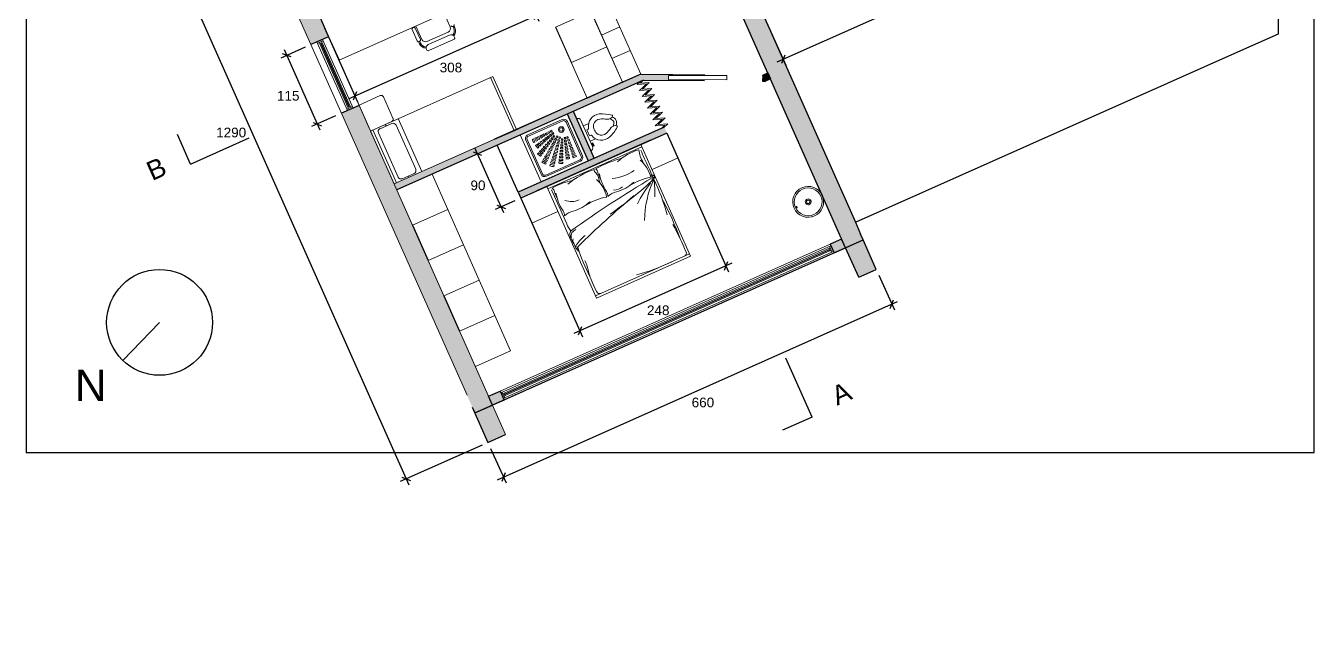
# Model space of a CAD drawing. Header units: inches. Extents: x -422522 to 22891, y -2973 to 414515.
# Drawn here: x 6657 to 8657, y 8743 to 9696 of the extents above; entities that cross this region are included whole.
import ezdxf

# ---------------------------------------------------------------- set-up
doc = ezdxf.new("R2010")
doc.units = ezdxf.units.IN
doc.header["$MEASUREMENT"] = 0
doc.layers.get('0').update_dxf_attribs({"lineweight": 25})
for name, color, linetype, lineweight in [('ARREDAMENTO', 8, 'Continuous', 18), ('ARREDI_attrezzature_furniture', 175, 'Continuous', 9), ('INFISSI', 4, 'Continuous', 18), ('PORTE_finestre_doors_windows', 4, 'Continuous', 15), ('QUOTE', 6, 'Continuous', 9)]:
    doc.layers.add(name, color=color, linetype=linetype, lineweight=lineweight)
doc.styles.add('ARCH', font='txt')
doc.styles.get("Standard").update_dxf_attribs({"font": 'Arial.ttf'})
doc.dimstyles.get("Standard").update_dxf_attribs({"dimtxt": 15, "dimasz": 10, "dimexe": 10, "dimexo": 10, "dimgap": 5, "dimtad": 2, "dimtih": 1, "dimtoh": 1, "dimdec": 0, "dimzin": 0, "dimdsep": 46, "dimtxsty": 'Standard', "dimblk": 'OBLIQUE', "dimblk1": 'OBLIQUE', "dimblk2": 'OBLIQUE', "dimcen": 0.09, "dimdle": 10, "dimadec": 0, "dimazin": 0, "dimtfac": 1, "dimtdec": 0, "dimtofl": 0, "dimtmove": 0, "dimatfit": 3, "dimldrblk": 'OBLIQUE', "dimfxl": 1, "dimtolj": 1, "dimtzin": 0, "dimarcsym": 0})

# ---------------------------------------------------------------- blocks, each defined once
blk = doc.blocks.new('15PTOI06')
for p, q in [((8, 8.5), (8, -8.5)), ((11.5, 5), (8, 5)), ((9, 2), (9.765178, 2)), ((9, -2), (9, 2)), ((23.431562, 2.5), (24.727861, 2.5)), ((24.931034, 1.327586), (24.062054, 2.5)), ((11.5, -5), (8, -5)), ((9, -6.5), (8.5, -6.5)), ((8.5, -6.5), (8.5, -8)), ((9.765178, -2), (9, -2)), ((9, -8.5), (9, -6.5)), ((23.431562, -2.5), (24.690476, -2.5)), ((24.931034, -1.327586), (24.062054, -2.5)), ((8.5, -8), (8, -8)), ((8, -8.5), (9, -8.5))]:
    blk.add_line(p, q)
for centre, radius, start, end in [((6, 8.5), 2, 0, 90), ((17.25, 0.65), 7.210062, 71.816347, 166.116636), ((9.765178, 2.5), 0.5, 270, 346.116636), ((19.118098, 0), 6.118098, 147.797266, 212.202734), ((17.25, 0.65), 4.210062, 71.816347, 142.891702), ((12, -13.75), 19.534695, 57.937508, 70.559965), ((12, -13.75), 22.534695, 51.265418, 70.559965), ((23.431562, 4.5), 2, 237.937508, 270), ((24.727861, 4.5), 2, 270, 314.939898), ((23.666667, 0), 1.833333, 313.602819, 46.397181), ((23.166667, 0), 3.833333, 313.602819, 46.397181), ((25.787408, 3.438228), 0.5, 314.939898, 51.265418), ((9.765178, -2.5), 0.5, 13.883364, 90), ((17.25, -0.65), 7.210062, 193.883364, 288.183653), ((17.25, -0.65), 4.210062, 217.108298, 288.183653), ((12, 13.75), 19.534695, 289.440035, 302.062492), ((12, 13.75), 22.534695, 289.440035, 308.665009), ((23.431562, -4.5), 2, 90, 122.062492), ((24.690476, -4.5), 2, 44.162471, 90), ((25.766527, -3.454957), 0.5, 308.665009, 44.162471), ((6, -8.5), 2, 270, 0)]:
    blk.add_arc(centre, radius, start, end)
at = {"style": 'ARCH'}
for tag, p, flags in [('ITEM', (0, -19.5), 3), ('ROOM_NUMBER', (0, -28.5), 1)]:
    blk.add_attdef(tag, p, '', height=6, dxfattribs=dict(at, flags=flags))
blk = doc.blocks.new('lettone')
at = {"layer": 'ARREDAMENTO'}
for p, q in [((15256.3, 12306), (15256.3, 12348.3)), ((15300.6, 12348.3), (15300.6, 12158.7)), ((15460.6, 12344.3), (15300.6, 12344.3)), ((15460.6, 12348.3), (15460.6, 12158.7)), ((15504.8, 12306), (15504.8, 12348.3)), ((15305.3, 12282.6), (15305.3, 12340.5)), ((15300.6, 12306), (15256.3, 12306)), ((15460.6, 12306), (15504.8, 12306)), ((15302.9, 12242.8), (15302.9, 12252)), ((15303.2, 12241.2), (15305.3, 12235.6)), ((15460.6, 12162.7), (15300.6, 12162.7)), ((15460.6, 12158.7), (15300.6, 12158.7))]:
    blk.add_line(p, q, dxfattribs=at)
for centre, radius, start, end in [((15319.1, 12242.9), 100.3, 77.5752, 96.8586), ((15301, 12338.1), 7.52, 344.8012, 35.6212), ((15367.4, 12206.4), 136.7, 85.318, 105.1075), ((15500.8, 12328), 48.6, 162.8009, 187.5389), ((15379.5, 12315.4), 72.2, 165.74, 189.6289), ((15328.4, 12330.6), 20.8, 164.8012, 192.688), ((15332.1, 12306.4), 48, 347.0138, 24.882), ((15386.3, 12320.7), 8.08, 157.1192, 200.9839), ((15364.2, 12330), 15.9, 337.1192, 24.2123), ((15453.4, 12315.4), 72.2, 165.74, 189.6289), ((15402.2, 12330.6), 20.8, 164.8012, 192.688), ((15406.9, 12305.1), 47.8, 348.7109, 26.6681), ((16757.2, 12338.5), 1300.4, 179.9104, 181.1885), ((15296.4, 12301.3), 12.1, 333.0351, 9.6289), ((15337, 12336.9), 27.7, 224.9902, 272.1705), ((15370.3, 12301.3), 12.1, 333.0351, 9.6289), ((15421.6, 12392.5), 77.9, 252.7298, 279.568), ((15408.8, 12307.3), 48.5, 344.1443, 4.9446), ((15365, 12283.4), 59.8, 180.7687, 192.911), ((15317.1, 12264.5), 32.8, 80.6074, 107.6402), ((15664.5, 10521.7), 1784.7, 96.728, 101.523), ((15332.2, 12355.7), 59.6, 260.6074, 289.6441), ((15358.4, 12216.7), 81.5, 75.4027, 99.6734), ((15271.5, 12830.2), 570, 280.272, 289.0031), ((15391, 12264.5), 32.8, 80.6074, 107.6402), ((15402.4, 12323.4), 24.2, 247.6175, 282.852), ((15406.2, 12357.5), 61.5, 260.7499, 289.3428), ((15562.2, 12172.7), 158.5, 131.5468, 155.6167), ((15542.8, 12112.4), 198.2, 117.9144, 128.9624), ((15433.4, 12214.7), 83.6, 75.8991, 99.8562), ((15330.2, 12323.4), 130.8, 333.6904, 345.8106), ((15175.2, 12279), 282.1, 350.4906, 2.5059), ((15454.2, 12295.7), 3.89, 265.5011, 337.3948), ((15455, 12296), 1.97, 281.8744, 50.6042), ((15455.4, 12294.8), 3.9, 296.0618, 73.6995), ((15335.5, 12257.9), 33.4, 167.1173, 193.0714), ((15309.3, 12263.9), 6.59, 101.6131, 167.1173), ((15313, 12259.7), 9.53, 129.4016, 175.3151), ((15316.3, 12247.1), 22.1, 93.536, 114.9661), ((15765.6, 11038.2), 1289.5, 105.592, 110.8132), ((15313, 12251.4), 10.1, 142.2698, 183.3983), ((15307.6, 12242.8), 4.71, 180, 200.2459), ((15307.6, 12242.8), 4.71, 180, 200.2459), ((15308.2, 12243.6), 4.18, 120.7024, 180.9899), ((15309, 12239.1), 4.71, 109.3276, 200.2459), ((15529.8, 12212.3), 225.4, 172.1235, 184.8247), ((15337.5, 12196.7), 59.4, 103.1349, 121.9888), ((14933.4, 12218.3), 524.4, 356.777, 4.3028), ((15448.6, 12180.9), 144, 168.6575, 185.361), ((15276.7, 12215.4), 31.4, 348.6575, 7.5253), ((15115.4, 12181.9), 341.7, 357.5735, 5.4873), ((15310, 12167.4), 4.71, 180, 270), ((15421.7, 12462.8), 300.3, 260.5168, 271.6934), ((15452.1, 12167.4), 4.71, 270, 360)]:
    blk.add_arc(centre, radius, start, end, dxfattribs=at)
blk = doc.blocks.new('_Oblique')
at = {"color": 0, "linetype": 'ByBlock', "lineweight": -2}
blk.add_line((-0.5, -0.5), (0.5, 0.5), dxfattribs=at)
blk = doc.blocks.new('*D97')
at = {"layer": 'Defpoints', "color": 0, "transparency": 16777216}
for p in [(6849.7, 10228.3), (7374.4, 9049.8), (7247.3, 8993.2)]:
    blk.add_point(p, dxfattribs=at)
at = {"layer": 'QUOTE', "color": 0, "lineweight": -2, "transparency": 16777216}
for p, q in [((6840.6, 10224.2), (6713.5, 10167.6)), ((6718.5, 10180.8), (7251.4, 8984.1)), ((7365.3, 9045.7), (7238.2, 8989.1))]:
    blk.add_line(p, q, dxfattribs=at)
at = {"layer": 'QUOTE', "color": 0, "lineweight": -2, "transparency": 16777216, "xscale": 10, "yscale": 10, "zscale": 10}
for p, rotation in [((6722.6, 10171.7), 113.9999999999798), ((7247.3, 8993.2), 293.9999999999798)]:
    blk.add_blockref('_Oblique', p, dxfattribs=dict(at, rotation=rotation))
at = {"layer": 'QUOTE', "color": 0, "transparency": 16777216, "insert": (6975.7, 9530.6), "char_height": 15, "attachment_point": 5}
blk.add_mtext('\\A1;1290', dxfattribs=at)
blk = doc.blocks.new('*D96')
at = {"layer": 'Defpoints', "color": 0, "transparency": 16777216}
for p in [(7977.3, 9318.2), (8001.3, 9264.4), (7374.4, 9049.8)]:
    blk.add_point(p, dxfattribs=at)
at = {"layer": 'QUOTE', "color": 0, "lineweight": -2, "transparency": 16777216}
for p, q in [((7981.4, 9309.1), (8005.3, 9255.3)), ((7389.2, 8991.9), (8010.4, 9268.5)), ((7378.5, 9040.6), (7402.4, 8986.9))]:
    blk.add_line(p, q, dxfattribs=at)
at = {"layer": 'QUOTE', "color": 0, "lineweight": -2, "transparency": 16777216, "xscale": 10, "yscale": 10, "zscale": 10}
for p, rotation in [((8001.3, 9264.4), 23.99999999997978), ((7398.3, 8996), 203.9999999999798)]:
    blk.add_blockref('_Oblique', p, dxfattribs=dict(at, rotation=rotation))
at = {"layer": 'QUOTE', "color": 0, "transparency": 16777216, "insert": (7708.1, 9111.7), "char_height": 15, "attachment_point": 5}
blk.add_mtext('\\A1;660', dxfattribs=at)
blk = doc.blocks.new('*D95')
at = {"layer": 'Defpoints', "color": 0, "transparency": 16777216}
for p in [(8396.2, 9975.4), (8426, 9908.5), (7802.7, 9711.2)]:
    blk.add_point(p, dxfattribs=at)
at = {"layer": 'QUOTE', "color": 0, "lineweight": -2, "transparency": 16777216}
for p, q in [((8400.3, 9966.3), (8430.1, 9899.4)), ((7823.4, 9640.2), (8435.2, 9912.6)), ((7806.8, 9702), (7836.6, 9635.1))]:
    blk.add_line(p, q, dxfattribs=at)
at = {"layer": 'QUOTE', "color": 0, "lineweight": -2, "transparency": 16777216, "xscale": 10, "yscale": 10, "zscale": 10}
for p, rotation in [((8426, 9908.5), 23.99999999997978), ((7832.5, 9644.2), 203.9999999999798)]:
    blk.add_blockref('_Oblique', p, dxfattribs=dict(at, rotation=rotation))
at = {"layer": 'QUOTE', "color": 0, "transparency": 16777216, "insert": (8137.5, 9757.8), "char_height": 15, "attachment_point": 5}
blk.add_mtext('\\A1;650', dxfattribs=at)
blk = doc.blocks.new('*D104')
at = {"layer": 'Defpoints', "color": 0, "transparency": 16777216}
for p in [(7398.2, 9827.5), (7116.8, 9702.2), (7449.3, 9712.6)]:
    blk.add_point(p, dxfattribs=at)
at = {"layer": 'QUOTE', "color": 0, "lineweight": -2, "transparency": 16777216}
for p, q in [((7402.3, 9818.3), (7453.4, 9703.4)), ((7158.8, 9583.2), (7458.5, 9716.6)), ((7120.8, 9693), (7172, 9578.1))]:
    blk.add_line(p, q, dxfattribs=at)
at = {"layer": 'QUOTE', "color": 0, "lineweight": -2, "transparency": 16777216, "xscale": 10, "yscale": 10, "zscale": 10}
for p, rotation in [((7449.3, 9712.6), 23.99999999997978), ((7167.9, 9587.3), 203.9999999999798)]:
    blk.add_blockref('_Oblique', p, dxfattribs=dict(at, rotation=rotation))
at = {"layer": 'QUOTE', "color": 0, "transparency": 16777216, "insert": (7316.9, 9631.4), "char_height": 15, "attachment_point": 5}
blk.add_mtext('\\A1;308', dxfattribs=at)
blk = doc.blocks.new('*D105')
at = {"layer": 'Defpoints', "color": 0, "transparency": 16777216}
for p in [(7648.1, 9539), (7421.1, 9438), (7517, 9222.8)]:
    blk.add_point(p, dxfattribs=at)
at = {"layer": 'QUOTE', "color": 0, "lineweight": -2, "transparency": 16777216}
for p, q in [((7652.2, 9529.9), (7748, 9314.7)), ((7425.2, 9428.8), (7521, 9213.6)), ((7753.1, 9327.9), (7507.8, 9218.7))]:
    blk.add_line(p, q, dxfattribs=at)
at = {"layer": 'QUOTE', "color": 0, "lineweight": -2, "transparency": 16777216, "xscale": 10, "yscale": 10, "zscale": 10}
for p, rotation in [((7744, 9323.8), 23.99999999997977), ((7517, 9222.8), 203.9999999999798)]:
    blk.add_blockref('_Oblique', p, dxfattribs=dict(at, rotation=rotation))
at = {"layer": 'QUOTE', "color": 0, "transparency": 16777216, "insert": (7638.7, 9254.7), "char_height": 15, "attachment_point": 5}
blk.add_mtext('\\A1;248', dxfattribs=at)
blk = doc.blocks.new('*D106')
at = {"layer": 'Defpoints', "color": 0, "transparency": 16777216}
for p in [(7388.6, 9511.1), (7358.3, 9497.6), (7425.2, 9428.8)]:
    blk.add_point(p, dxfattribs=at)
at = {"layer": 'QUOTE', "color": 0, "lineweight": -2, "transparency": 16777216}
for p, q in [((7379.5, 9507), (7349.2, 9493.5)), ((7399, 9406.2), (7354.2, 9506.7)), ((7416.1, 9424.8), (7385.8, 9411.3))]:
    blk.add_line(p, q, dxfattribs=at)
at = {"layer": 'QUOTE', "color": 0, "lineweight": -2, "transparency": 16777216, "xscale": 10, "yscale": 10, "zscale": 10}
for p, rotation in [((7358.3, 9497.6), 113.9999999999798), ((7394.9, 9415.4), 293.9999999999798)]:
    blk.add_blockref('_Oblique', p, dxfattribs=dict(at, rotation=rotation))
at = {"layer": 'QUOTE', "color": 0, "transparency": 16777216, "insert": (7358.9, 9448.6), "char_height": 15, "attachment_point": 5}
blk.add_mtext('\\A1;90', dxfattribs=at)
blk = doc.blocks.new('*D111')
at = {"layer": 'Defpoints', "color": 0, "transparency": 16777216}
for p in [(7099.5, 9667.1), (7109.4, 9543.8), (7147, 9560.6)]:
    blk.add_point(p, dxfattribs=at)
at = {"layer": 'QUOTE', "color": 0, "lineweight": -2, "transparency": 16777216}
for p, q in [((7090.4, 9663.1), (7052.8, 9646.3)), ((7057.9, 9659.5), (7113.5, 9534.7)), ((7137.8, 9556.5), (7100.3, 9539.8))]:
    blk.add_line(p, q, dxfattribs=at)
at = {"layer": 'QUOTE', "color": 0, "lineweight": -2, "transparency": 16777216, "xscale": 10, "yscale": 10, "zscale": 10}
for p, rotation in [((7062, 9650.4), 113.9999999999798), ((7109.4, 9543.8), 293.9999999999798)]:
    blk.add_blockref('_Oblique', p, dxfattribs=dict(at, rotation=rotation))
at = {"layer": 'QUOTE', "color": 0, "transparency": 16777216, "insert": (7064.3, 9587.6), "char_height": 15, "attachment_point": 5}
blk.add_mtext('\\A1;115', dxfattribs=at)

msp = doc.modelspace()

# ---------------------------------------------------------------- hatches: boundary and pattern name
h = msp.add_hatch(color=256)
h.dxf.hatch_style = 1
h.paths.add_polyline_path([(6877.1, 10240.5), (6849.7, 10228.3), (6912.9, 10086.3), (6931, 10094.3), (6931, 10094.3), (6922.2, 10090.4), (6923.3, 10088.1), (6925.8, 10089.2), (6925.8, 10089.2), (6927.6, 10090.1), (6932, 10092), (6931, 10094.3), (6922.2, 10090.4), (6922.2, 10090.4), (6931, 10094.3), (6940.3, 10098.5)])
h.paths.add_polyline_path([(7158, 9603.2), (7158, 9603.2), (7158, 9603.2), (7158, 9603.2)], flags=9)
h = msp.add_hatch(color=0)
h.dxf.hatch_style = 1
h.paths.add_polyline_path([(7566.4, 10241.1), (7539.5, 10229.2), (7593.8, 10107.2), (7620.8, 10119.3)])
h.paths.add_polyline_path([(7783.6, 9754.2), (7783.3, 9754.1), (7755.9, 9741.9), (7808.7, 9623.1), (7808.7, 9623.1), (7812.8, 9614), (7929.6, 9351.7), (7957, 9363.9), (7952.9, 9373), (7944.8, 9391.3)])
h = msp.add_hatch(color=0)
h.dxf.hatch_style = 1
h.paths.add_polyline_path([(7611.5, 9621.3), (7615.6, 9612.1), (7710.8, 9611.3), (7710.8, 9612.6), (7654.7, 9612.9), (7654.7, 9619.4), (7710.9, 9619.1), (7710.9, 9620.4)])
h.paths.add_polyline_path([(7589.7, 10116.4), (7589.3, 10117.3), (7384.6, 10026.2), (7375, 10021.9), (7375.7, 10020.2), (7436.1, 10047.1), (7438.8, 10041.2), (7378.4, 10014.3), (7379, 10012.8), (7593.3, 10108.2)])
h = msp.add_hatch(color=256)
h.dxf.hatch_style = 1
h.paths.add_polyline_path([(7007.2, 9948.2), (6979.8, 9936), (7099.5, 9667.1), (7117.6, 9675.2), (7117.6, 9675.2), (7108.8, 9671.3), (7109.8, 9669), (7112.4, 9670.2), (7112.4, 9670.2), (7116, 9671.8), (7118.6, 9672.9), (7117.6, 9675.2), (7108.8, 9671.3), (7108.8, 9671.3), (7117.6, 9675.2), (7126.9, 9679.3), (7114.7, 9706.7)])
h = msp.add_hatch(color=0)
h.dxf.hatch_style = 1
h.paths.add_polyline_path([(7808.7, 9623.1), (7812.8, 9614), (7805, 9610.6), (7804.9, 9610.6), (7800.9, 9619.7)])
h = msp.add_hatch(color=0)
h.dxf.hatch_style = 1
h.paths.add_polyline_path([(7174.4, 9572.8), (7156.3, 9564.7), (7156.3, 9564.7), (7165.1, 9568.6), (7164, 9570.9), (7155.3, 9567), (7156.3, 9564.7), (7165.1, 9568.6), (7165.1, 9568.6), (7156.3, 9564.7), (7147, 9560.6), (7341.9, 9122.9), (7350, 9104.6), (7354.1, 9095.5), (7381.5, 9107.7), (7375.4, 9121.4)])
h.paths.add_polyline_path([(7611.5, 9621.3), (7583.2, 9608.6), (7528.4, 9584.2), (7228.7, 9450.8), (7232.7, 9441.7), (7287.6, 9466.1), (7615.6, 9612.1)])
h.paths.add_polyline_path([(7158, 9603.2), (7158, 9603.2), (7158, 9603.2), (7158, 9603.2)], flags=9)
h = msp.add_hatch(color=0)
h.dxf.hatch_style = 1
h.paths.add_polyline_path([(7800.9, 9619.7), (7800.8, 9610.6), (7804.9, 9610.6)])
h = msp.add_hatch(color=0)
h.dxf.hatch_style = 1
h.paths.add_polyline_path([(7506.7, 9563.6), (7497.5, 9559.6), (7530.1, 9486.5), (7539.2, 9490.5)])
h.paths.add_polyline_path([(7648.1, 9539), (7421.1, 9438), (7425.2, 9428.8), (7652.2, 9529.9)])
h = msp.add_hatch(color=0)
h.dxf.hatch_style = 1
h.paths.add_polyline_path([(7923.5, 9365.4), (7905.7, 9357.5), (7910.7, 9346.2), (7910.7, 9346.2), (7906.8, 9355), (7904.5, 9354), (7905.6, 9351.5), (7905.6, 9351.5), (7906.4, 9349.7), (7908.4, 9345.2), (7910.7, 9346.2), (7906.8, 9355), (7906.8, 9355), (7910.7, 9346.2), (7911.8, 9343.8), (7929.6, 9351.7)])
h = msp.add_hatch(color=0)
h.dxf.hatch_style = 1
h.paths.add_polyline_path([(7957, 9363.9), (7929.6, 9351.7), (7949.9, 9306), (7977.3, 9318.2)])
h = msp.add_hatch(color=0)
h.dxf.hatch_style = 1
h.paths.add_polyline_path([(7394.3, 9126.8), (7394.3, 9126.8), (7398.2, 9118.1), (7400.4, 9119.1), (7396.5, 9127.8), (7394.3, 9126.8), (7398.2, 9118.1), (7398.2, 9118.1), (7394.3, 9126.8), (7393.2, 9129.3), (7375.4, 9121.4), (7381.5, 9107.7), (7399.3, 9115.6)])
h = msp.add_hatch(color=0)
h.dxf.hatch_style = 1
h.paths.add_polyline_path([(7374.4, 9049.8), (7401.8, 9062), (7381.5, 9107.7), (7354.1, 9095.5)])

# ---------------------------------------------------------------- linework, layer by layer
for p, q in [((8601.9, 9683.9), (8598.3, 10288.7)), ((7695, 9953.6), (7944.8, 9391.3)), ((7695, 9953.6), (7944.8, 9391.3)), ((7929.6, 9351.7), (7755.9, 9741.9)), ((7929.6, 9351.7), (7755.9, 9741.9)), ((7114.7, 9706.7), (7126.9, 9679.3)), ((8538.6, 9655.7), (8601.9, 9683.9)), ((7126.9, 9679.3), (7143.2, 9642.8)), ((7944.8, 9391.3), (8538.6, 9655.7)), ((7615.6, 9612.1), (7232.7, 9441.7)), ((7611.5, 9621.3), (7384.5, 9520.2)), ((7583.2, 9608.6), (7528.4, 9584.2)), ((7611.5, 9621.3), (7710.9, 9620.4)), ((7615.6, 9612.1), (7710.8, 9611.3)), ((7800.9, 9619.7), (7800.8, 9610.6)), ((7800.8, 9610.6), (7805, 9610.6)), ((7512.4, 9577.1), (7421.1, 9536.5)), ((7506.7, 9563.6), (7539.2, 9490.5)), ((7497.5, 9559.6), (7530.1, 9486.5)), ((6912.5, 9481.8), (6892.2, 9527.5)), ((6912.5, 9481.8), (7003.9, 9522.5)), ((7384.5, 9520.2), (7421.1, 9536.5)), ((7648.1, 9539), (7421.1, 9438)), ((7652.2, 9529.9), (7425.2, 9428.8)), ((7421.1, 9438), (7388.6, 9511.1)), ((7626.9, 9518.6), (7450.2, 9440)), ((7421.1, 9438), (7425.2, 9428.8)), ((7257.2, 9386.9), (7281.6, 9332)), ((7944.8, 9391.3), (7952.9, 9373)), ((7944.8, 9391.3), (7952.9, 9373)), ((7354.1, 9095.5), (7957, 9363.9)), ((7929.6, 9351.7), (7957, 9363.9)), ((7957, 9363.9), (7952.9, 9373)), ((7957, 9363.9), (7952.9, 9373)), ((7977.3, 9318.2), (7957, 9363.9)), ((7949.9, 9306), (7929.6, 9351.7)), ((7949.9, 9306), (7977.3, 9318.2)), ((7306, 9277.2), (7330.4, 9222.4)), ((7306, 9277.2), (7330.4, 9222.4)), ((6807.7, 9176.7), (6864.5, 9236)), ((7877.5, 9089.2), (7836.9, 9180.6)), ((7350, 9104.6), (7354.1, 9095.5)), ((7350, 9104.6), (7374.4, 9049.8)), ((7354.1, 9095.5), (7381.5, 9107.7)), ((7877.5, 9089.2), (7831.9, 9068.9)), ((7374.4, 9049.8), (7401.8, 9062))]:
    msp.add_line(p, q)
at = {"lineweight": 18}
for p, q in [((7341.9, 9122.9), (6849.7, 10228.3)), ((7341.9, 9122.9), (6849.7, 10228.3)), ((7381.5, 9107.7), (6877.1, 10240.5)), ((7401.8, 9062), (6877.1, 10240.5))]:
    msp.add_line(p, q, dxfattribs=at)
at = {"color": 4}
for p, q in [((7126.9, 9679.3), (7099.5, 9667.1)), ((7174.4, 9572.8), (7147, 9560.6))]:
    msp.add_line(p, q, dxfattribs=at)
for points in [[(6657.2, 9033.6), (8657.2, 9033.9), (8656.8, 11033.9), (6656.8, 11033.6)], [(6657.2, 9033.9), (8657.2, 9033.9), (8657.2, 11033.9), (6657.2, 11033.9)], [(7800.9, 9619.7), (7808.7, 9623.1), (7812.8, 9614), (7805, 9610.6)], [(7923.5, 9365.4), (7905.7, 9357.5), (7911.8, 9343.8), (7929.6, 9351.7)], [(7923.5, 9365.4), (7905.7, 9357.5), (7911.8, 9343.8), (7929.6, 9351.7)], [(7375.4, 9121.4), (7393.2, 9129.3), (7399.3, 9115.6), (7381.5, 9107.7)], [(7375.4, 9121.4), (7393.2, 9129.3), (7399.3, 9115.6), (7381.5, 9107.7)]]:
    msp.add_lwpolyline(points, close=True)
msp.add_lwpolyline([(7800.9, 9619.7), (7808.7, 9623.1), (7812.8, 9614), (7805, 9610.6)])
msp.add_circle((6864.5, 9236), 82.1)
at = {"layer": 'ARREDAMENTO'}
for p, q in [((7252.8, 9691.6), (7325.9, 9724.1)), ((7315.7, 9694.5), (7306.3, 9715.4)), ((7534.4, 9718.3), (7583.2, 9608.6)), ((7143.2, 9642.8), (7252.8, 9691.6)), ((7256.7, 9690.4), (7264.5, 9672.9)), ((7258.5, 9693.8), (7257.9, 9693.6)), ((7269.4, 9675), (7261.6, 9692.6)), ((7262.5, 9695.9), (7271.8, 9674.9)), ((7279.7, 9671.9), (7312.6, 9686.5)), ((7314.7, 9681.9), (7281.8, 9667.3)), ((7321.3, 9692.2), (7320, 9695)), ((7320.9, 9695.3), (7320.3, 9695.1)), ((7322.9, 9692.9), (7321.6, 9695.8)), ((7503.9, 9639.2), (7479.5, 9694)), ((7578.9, 9694.5), (7550.6, 9681.9)), ((7550.6, 9681.9), (7566.9, 9645.3)), ((7268.1, 9668.5), (7266.8, 9671.4)), ((7267.7, 9671.6), (7268.2, 9671.9)), ((7269.7, 9669.3), (7268.5, 9672)), ((7282.7, 9657.8), (7321.1, 9674.9)), ((7558.8, 9663.5), (7503.9, 9639.2)), ((7278.7, 9659.3), (7278.7, 9659.3)), ((7566.9, 9645.3), (7595.2, 9657.9)), ((7382.1, 9617.6), (7192.1, 9533)), ((7415, 9533.8), (7378.4, 9616)), ((7418.7, 9535.4), (7382.1, 9617.6)), ((7207, 9587.9), (7174.2, 9573.3)), ((7226.9, 9552.9), (7212.3, 9585.9)), ((7228.7, 9450.8), (7548.4, 9593.2)), ((7171.7, 9578.7), (7190, 9537.6)), ((7174.2, 9573.3), (7190, 9537.6)), ((7192.1, 9533), (7224.9, 9547.6)), ((7225.1, 9544.8), (7206.8, 9536.6)), ((7216.1, 9540.8), (7215, 9543.2)), ((7262.2, 9473.7), (7231.7, 9542.2)), ((7235.2, 9552.2), (7271.8, 9470)), ((7497.5, 9559.6), (7424.5, 9527)), ((7489.5, 9550.8), (7436.4, 9527.2)), ((7490.4, 9548.8), (7437.3, 9525.1)), ((7519.3, 9493.6), (7495.6, 9546.7)), ((7521.3, 9494.5), (7497.7, 9547.7)), ((7192.1, 9533), (7228.7, 9450.8)), ((7195.7, 9534.6), (7232.3, 9452.4)), ((7204.3, 9530), (7234.8, 9461.5)), ((7418.7, 9535.4), (7228.7, 9450.8)), ((7424.5, 9527), (7457, 9453.9)), ((7384.5, 9520.2), (7228.7, 9450.8)), ((7433.2, 9518.9), (7456.8, 9465.8)), ((7435.2, 9519.9), (7458.9, 9466.7)), ((7457, 9453.9), (7530.1, 9486.5)), ((7464.2, 9464.7), (7517.3, 9488.4)), ((7465.1, 9462.7), (7518.2, 9486.3)), ((7232.7, 9441.7), (7287.6, 9466.1)), ((7241.4, 9459), (7259.6, 9467.1)), ((7251.6, 9461), (7250.6, 9463.1)), ((7287.6, 9466.1), (7312, 9411.3)), ((7854.3, 9439.7), (7857.7, 9442.7)), ((7857.7, 9442.7), (7858.6, 9443.2)), ((7861.8, 9445), (7858.6, 9443.2)), ((7862.8, 9442.8), (7859.1, 9440.7)), ((7866.2, 9446.5), (7861.8, 9445)), ((7866.8, 9444.1), (7862.8, 9442.8)), ((7870.9, 9447.1), (7866.2, 9446.5)), ((7871, 9444.7), (7866.8, 9444.1)), ((7875.6, 9446.7), (7870.9, 9447.1)), ((7875.2, 9444.4), (7871, 9444.7)), ((7879.3, 9443.2), (7875.2, 9444.4)), ((7880.1, 9445.5), (7875.6, 9446.7)), ((7883.1, 9441.3), (7879.3, 9443.2)), ((7884.3, 9443.4), (7880.1, 9445.5)), ((7888.1, 9440.5), (7884.3, 9443.4)), ((7850.2, 9426.7), (7849.9, 9422.5)), ((7849.9, 9422.5), (7850.5, 9418.3)), ((7851.4, 9430.8), (7850.2, 9426.7)), ((7853.3, 9434.6), (7851.4, 9430.8)), ((7855.9, 9437.9), (7853.3, 9434.6)), ((7859.1, 9440.7), (7855.9, 9437.9)), ((7867.3, 9424.7), (7867, 9423.3)), ((7867, 9423.3), (7867.2, 9421.9)), ((7867.2, 9421.9), (7867.8, 9420.6)), ((7868, 9425.9), (7867.3, 9424.7)), ((7869.1, 9426.8), (7868, 9425.9)), ((7869, 9424.1), (7868.8, 9423.2)), ((7868.8, 9423.2), (7868.9, 9422.4)), ((7868.9, 9422.4), (7869.2, 9421.6)), ((7869.4, 9424.8), (7869, 9424.1)), ((7870.4, 9427.4), (7869.1, 9426.8)), ((7869.2, 9421.6), (7869.8, 9420.9)), ((7870, 9425.4), (7869.4, 9424.8)), ((7870.8, 9425.7), (7870, 9425.4)), ((7871.8, 9427.6), (7870.4, 9427.4)), ((7871.7, 9425.8), (7870.8, 9425.7)), ((7872.5, 9425.7), (7871.7, 9425.8)), ((7873.2, 9427.3), (7871.8, 9427.6)), ((7873.3, 9425.2), (7872.5, 9425.7)), ((7874.4, 9426.6), (7873.2, 9427.3)), ((7873.9, 9424.6), (7873.3, 9425.2)), ((7873.7, 9421.3), (7874.1, 9422.1)), ((7874.2, 9423.8), (7873.9, 9424.6)), ((7874.1, 9422.1), (7874.3, 9422.9)), ((7874.3, 9422.9), (7874.2, 9423.8)), ((7875.3, 9425.5), (7874.4, 9426.6)), ((7875.9, 9424.2), (7875.3, 9425.5)), ((7875.7, 9421.5), (7876, 9422.8)), ((7876, 9422.8), (7875.9, 9424.2)), ((7886.4, 9438.7), (7883.1, 9441.3)), ((7889.2, 9435.5), (7886.4, 9438.7)), ((7891.1, 9436.9), (7888.1, 9440.5)), ((7891.3, 9431.9), (7889.2, 9435.5)), ((7893.5, 9432.8), (7891.1, 9436.9)), ((7892.6, 9427.8), (7891.3, 9431.9)), ((7893.1, 9423.6), (7892.6, 9427.8)), ((7892.8, 9419.4), (7893.1, 9423.6)), ((7894.9, 9428.4), (7893.5, 9432.8)), ((7895.5, 9423.7), (7894.9, 9428.4)), ((7895.2, 9419), (7895.5, 9423.7)), ((7312, 9411.3), (7257.2, 9386.9)), ((7336.4, 9356.4), (7312, 9411.3)), ((7312, 9411.3), (7360.8, 9301.6)), ((7850.5, 9418.3), (7851.8, 9414.3)), ((7851.8, 9414.3), (7853.9, 9410.6)), ((7852.8, 9416), (7852.7, 9415.8)), ((7852.7, 9415.8), (7852.7, 9415.6)), ((7852.7, 9415.6), (7852.7, 9415.4)), ((7852.7, 9415.4), (7852.8, 9415.1)), ((7853, 9416.1), (7852.8, 9416)), ((7852.8, 9415.1), (7852.9, 9414.8)), ((7853.1, 9414.4), (7852.9, 9414.8)), ((7853, 9416.1), (7853.1, 9416.1)), ((7853.1, 9416.1), (7853.3, 9416.1)), ((7853.2, 9414.2), (7853.1, 9414.4)), ((7853.4, 9414.1), (7853.2, 9414.2)), ((7853.3, 9416.1), (7853.5, 9416)), ((7853.6, 9414), (7853.4, 9414.1)), ((7853.5, 9416), (7853.7, 9415.8)), ((7853.8, 9413.9), (7853.6, 9414)), ((7853.7, 9415.8), (7853.8, 9415.6)), ((7853.8, 9415.6), (7854, 9415.3)), ((7853.9, 9413.9), (7853.8, 9413.9)), ((7853.9, 9413.9), (7854.1, 9414)), ((7853.9, 9410.6), (7856.7, 9407.4)), ((7854.1, 9414.9), (7854, 9415.3)), ((7854.2, 9414.6), (7854.1, 9414.9)), ((7854.1, 9414), (7854.2, 9414.2)), ((7854.2, 9414.4), (7854.2, 9414.6)), ((7854.2, 9414.2), (7854.2, 9414.4)), ((7856.7, 9407.4), (7860, 9404.8)), ((7860, 9404.8), (7863.8, 9402.9)), ((7863.8, 9402.9), (7867.9, 9401.8)), ((7867.8, 9420.6), (7868.7, 9419.6)), ((7867.9, 9401.8), (7872.1, 9401.5)), ((7868.7, 9419.6), (7869.9, 9418.9)), ((7869.8, 9420.9), (7870.5, 9420.5)), ((7869.9, 9418.9), (7871.3, 9418.6)), ((7870.5, 9420.5), (7871.4, 9420.3)), ((7871.3, 9418.6), (7872.7, 9418.7)), ((7871.4, 9420.3), (7872.3, 9420.4)), ((7872.1, 9401.5), (7876.3, 9402)), ((7872.3, 9420.4), (7873, 9420.8)), ((7872.7, 9418.7), (7874, 9419.3)), ((7873, 9420.8), (7873.7, 9421.3)), ((7874, 9419.3), (7875, 9420.2)), ((7875, 9420.2), (7875.7, 9421.5)), ((7876.3, 9402), (7880.3, 9403.3)), ((7880.3, 9403.3), (7884, 9405.4)), ((7881.3, 9401.2), (7885.4, 9403.5)), ((7884, 9405.4), (7887.2, 9408.2)), ((7885.4, 9403.5), (7888.9, 9406.6)), ((7887.2, 9408.2), (7889.8, 9411.5)), ((7888.9, 9406.6), (7891.8, 9410.3)), ((7889.8, 9411.5), (7891.7, 9415.3)), ((7891.7, 9415.3), (7892.8, 9419.4)), ((7891.8, 9410.3), (7893.9, 9414.5)), ((7893.9, 9414.5), (7895.2, 9419)), ((7872.4, 9399.1), (7876.8, 9399.7)), ((7877.9, 9400), (7876.8, 9399.7)), ((7877.9, 9400), (7881.3, 9401.2)), ((7877.9, 9400), (7877.9, 9400)), ((7281.6, 9332), (7336.4, 9356.4)), ((7360.8, 9301.6), (7306, 9277.2)), ((7385.2, 9246.8), (7360.8, 9301.6)), ((7360.8, 9301.6), (7385.2, 9246.8)), ((7330.4, 9222.4), (7385.2, 9246.8)), ((7385.2, 9246.8), (7409.6, 9192)), ((7409.6, 9192), (7354.8, 9167.6))]:
    msp.add_line(p, q, dxfattribs=at)
for points in [[(7469.2, 9864.6), (7497.6, 9877.2), (7611.5, 9621.3), (7583.2, 9608.6)], [(7528.4, 9584.2), (7583.2, 9608.6), (7534.2, 9718.6), (7479.4, 9694.2)]]:
    msp.add_lwpolyline(points, close=True, dxfattribs=at)
for points in [[(7449.2, 9517.3, -0.025404), (7446.9, 9521.7), (7449, 9522.7, 0.025404), (7451.2, 9518.5)], [(7453.1, 9519.6, -0.025404), (7450.9, 9523.6), (7453, 9524.6, 0.025404), (7455.1, 9520.8)], [(7456.9, 9522, -0.025404), (7455, 9525.5), (7457.1, 9526.5, 0.025404), (7458.9, 9523.2)], [(7460.8, 9524.3, -0.025404), (7459.1, 9527.4), (7461.1, 9528.4, 0.025404), (7462.7, 9525.5)], [(7465.1, 9518.6, -0.025404), (7462.8, 9521.3), (7464.6, 9522.7, 0.025404), (7466.8, 9520.1)], [(7464.6, 9526.6, -0.025404), (7463.1, 9529.4), (7465.2, 9530.4, 0.025404), (7466.6, 9527.8)], [(7468.4, 9521.6, -0.025404), (7466.3, 9524), (7468.2, 9525.4, 0.025404), (7470.1, 9523.2)], [(7468.4, 9528.9, -0.025404), (7467.2, 9531.3), (7469.3, 9532.3, 0.025404), (7470.4, 9530.1)], [(7471.6, 9524.6, -0.025404), (7469.9, 9526.7), (7471.8, 9528.1, 0.025404), (7473.3, 9526.2)], [(7472.3, 9531.2, -0.025404), (7471.2, 9533.2), (7473.3, 9534.2, 0.025404), (7474.2, 9532.4)], [(7472.1, 9521.1), (7473.6, 9522.8, 0.025404), (7475.7, 9521.1), (7474.4, 9519.3, -0.025404)], [(7474.9, 9527.7, -0.025404), (7473.5, 9529.4), (7475.4, 9530.8, 0.025404), (7476.6, 9529.3)], [(7475.1, 9524.5), (7476.5, 9526.1, 0.025404), (7478.3, 9524.8), (7477, 9523, -0.025404)], [(7477.9, 9519.7), (7479.1, 9521.7, 0.025404), (7481.3, 9520.6), (7480.3, 9518.4, -0.025404)], [(7480.2, 9523.6), (7481.3, 9525.6, 0.025404), (7483.1, 9524.7), (7482.1, 9522.5, -0.025404)], [(7486.4, 9521.2), (7486.9, 9523.4, -0.025404), (7484.9, 9524), (7484.2, 9521.8, 0.025404)], [(7493, 9520.8, 0.025404), (7495.2, 9521.1), (7494.8, 9523.3, -0.025404), (7492.8, 9523.1)], [(7497.4, 9521.6, 0.025404), (7499.5, 9522.4), (7498.6, 9524.5, -0.025404), (7496.7, 9523.8)], [(7445.4, 9515, -0.025404), (7442.8, 9519.8), (7444.9, 9520.8, 0.025404), (7447.4, 9516.2)], [(7451.9, 9506.4, -0.025404), (7448.4, 9510.5), (7450.3, 9511.9, 0.025404), (7453.6, 9507.9)], [(7452, 9513.2), (7453.9, 9514.6, 0.025404), (7456.9, 9511), (7455.2, 9509.4, -0.025404)], [(7454.4, 9501), (7455.8, 9502.6, 0.025404), (7460, 9499.2), (7458.8, 9497.5, -0.025404)], [(7458.5, 9512.5, -0.025404), (7455.6, 9515.9), (7457.5, 9517.3, 0.025404), (7460.2, 9514)], [(7457.3, 9504.3), (7458.8, 9505.9, 0.025404), (7462.6, 9502.9), (7461.4, 9501.1, -0.025404)], [(7461.8, 9515.5, -0.025404), (7459.2, 9518.6), (7461, 9520, 0.025404), (7463.5, 9517.1)], [(7460.3, 9507.7), (7461.7, 9509.3, 0.025404), (7465.2, 9506.5), (7464, 9504.7, -0.025404)], [(7463.2, 9511.1), (7464.7, 9512.7, 0.025404), (7467.8, 9510.2), (7466.6, 9508.4, -0.025404)], [(7466.2, 9514.4), (7467.6, 9516, 0.025404), (7470.5, 9513.8), (7469.2, 9512, -0.025404)], [(7466.8, 9500.2), (7468, 9502.2, 0.025404), (7472.2, 9500.1), (7471.2, 9498, -0.025404)], [(7469, 9504.1), (7470.2, 9506.1, 0.025404), (7474, 9504.2), (7473, 9502.1, -0.025404)], [(7469.2, 9517.8), (7470.6, 9519.4, 0.025404), (7473.1, 9517.5), (7471.8, 9515.7, -0.025404)], [(7471.3, 9508), (7472.4, 9510, 0.025404), (7475.8, 9508.3), (7474.9, 9506.2, -0.025404)], [(7473.5, 9511.9), (7474.6, 9513.9, 0.025404), (7477.6, 9512.4), (7476.7, 9510.3, -0.025404)], [(7475.7, 9515.8), (7476.9, 9517.8, 0.025404), (7479.4, 9516.5), (7478.5, 9514.4, -0.025404)], [(7481.6, 9499.3), (7482.1, 9501.5, -0.025404), (7478, 9502.6), (7477.3, 9500.4, 0.025404)], [(7482.6, 9503.6), (7483, 9505.9, -0.025404), (7479.4, 9506.9), (7478.6, 9504.7, 0.025404)], [(7483.5, 9508), (7484, 9510.3, -0.025404), (7480.8, 9511.2), (7480, 9509, 0.025404)], [(7484.5, 9512.4), (7484.9, 9514.7, -0.025404), (7482.1, 9515.4), (7481.4, 9513.2, 0.025404)], [(7485.4, 9516.8), (7485.9, 9519, -0.025404), (7483.5, 9519.7), (7482.8, 9517.5, 0.025404)], [(7490.6, 9500.6), (7490.6, 9502.7, -0.025404), (7486.5, 9503), (7486.3, 9500.8, 0.025404)], [(7490.6, 9505), (7490.6, 9507.2, -0.025404), (7487, 9507.4), (7486.8, 9505.3, 0.025404)], [(7490.7, 9509.5), (7490.7, 9511.7, -0.025404), (7487.6, 9511.9), (7487.3, 9509.7, 0.025404)], [(7490.7, 9514), (7490.7, 9516.2, -0.025404), (7488.1, 9516.4), (7487.8, 9514.2, 0.025404)], [(7490.8, 9518.5), (7490.8, 9520.7, -0.025404), (7488.6, 9520.8), (7488.3, 9518.7, 0.025404)], [(7493.4, 9516.3, 0.025404), (7496.1, 9516.7), (7495.6, 9518.9, -0.025404), (7493.2, 9518.6)], [(7493.8, 9511.8, 0.025404), (7496.9, 9512.3), (7496.5, 9514.5, -0.025404), (7493.6, 9514.1)], [(7494.2, 9507.4, 0.025404), (7497.8, 9507.9), (7497.3, 9510.1, -0.025404), (7494, 9509.7)], [(7494.6, 9502.9, 0.025404), (7498.6, 9503.5), (7498.2, 9505.7, -0.025404), (7494.4, 9505.2)], [(7498.7, 9517.3, 0.025404), (7501.2, 9518.2), (7500.3, 9520.4, -0.025404), (7498, 9519.5)], [(7500, 9513, 0.025404), (7502.9, 9514.1), (7502, 9516.2, -0.025404), (7499.3, 9515.2)], [(7501.3, 9508.7, 0.025404), (7504.6, 9509.9), (7503.8, 9512.1, -0.025404), (7500.6, 9510.9)], [(7502.6, 9504.4, 0.025404), (7506.4, 9505.8), (7505.5, 9507.9, -0.025404), (7501.9, 9506.7)], [(7503.9, 9500.1, 0.025404), (7508.1, 9501.7), (7507.2, 9503.8, -0.025404), (7503.2, 9502.4)], [(7451.4, 9497.6), (7452.8, 9499.2, 0.025404), (7457.4, 9495.6), (7456.2, 9493.8, -0.025404)], [(7457.9, 9484.6), (7459.1, 9486.6, 0.025404), (7464.9, 9483.7), (7464, 9481.6, -0.025404)], [(7460.1, 9488.5), (7461.3, 9490.5, 0.025404), (7466.7, 9487.8), (7465.8, 9485.7, -0.025404)], [(7462.4, 9492.4), (7463.5, 9494.4, 0.025404), (7468.5, 9491.9), (7467.6, 9489.8, -0.025404)], [(7464.6, 9496.3), (7465.7, 9498.3, 0.025404), (7470.4, 9496), (7469.4, 9493.9, -0.025404)], [(7477.8, 9481.7), (7478.3, 9484, -0.025404), (7472.4, 9485.6), (7471.7, 9483.4, 0.025404)], [(7478.7, 9486.1), (7479.2, 9488.4, -0.025404), (7473.8, 9489.9), (7473.1, 9487.7, 0.025404)], [(7479.7, 9490.5), (7480.2, 9492.8, -0.025404), (7475.2, 9494.1), (7474.5, 9491.9, 0.025404)], [(7480.6, 9494.9), (7481.1, 9497.1, -0.025404), (7476.6, 9498.4), (7475.9, 9496.2, 0.025404)], [(7490.4, 9482.6), (7490.4, 9484.8, -0.025404), (7484.5, 9485.2), (7484.3, 9483, 0.025404)], [(7490.4, 9487.1), (7490.4, 9489.3, -0.025404), (7485, 9489.6), (7484.8, 9487.5, 0.025404)], [(7490.5, 9491.6), (7490.5, 9493.8, -0.025404), (7485.5, 9494.1), (7485.3, 9491.9, 0.025404)], [(7490.5, 9496.1), (7490.5, 9498.3, -0.025404), (7486, 9498.5), (7485.8, 9496.4, 0.025404)], [(7495, 9498.4, 0.025404), (7499.5, 9499.1), (7499, 9501.3, -0.025404), (7494.8, 9500.7)], [(7500.3, 9494.7), (7499.9, 9496.9, -0.025404), (7495.2, 9496.3), (7495.4, 9494, 0.025404)], [(7495.8, 9489.5, 0.025404), (7501.2, 9490.3), (7500.8, 9492.5, -0.025404), (7495.6, 9491.8)], [(7505.2, 9495.9, 0.025404), (7509.8, 9497.5), (7508.9, 9499.7, -0.025404), (7504.5, 9498.1)], [(7506.5, 9491.6, 0.025404), (7511.6, 9493.4), (7510.7, 9495.5, -0.025404), (7505.8, 9493.8)], [(7476.8, 9477.4), (7477.3, 9479.6, -0.025404), (7471, 9481.3), (7470.3, 9479.1, 0.025404)]]:
    msp.add_lwpolyline(points, format="xyb", close=True, dxfattribs=at)
msp.add_lwpolyline([(7854.3, 9439.7), (7854.1, 9439.6), (7851.2, 9435.9), (7849.1, 9431.7), (7847.9, 9427.1), (7847.5, 9422.4), (7848.1, 9417.8), (7849.6, 9413.3), (7851.9, 9409.2), (7855, 9405.7), (7858.7, 9402.8), (7862.9, 9400.7), (7867.5, 9399.4), (7872.2, 9399.1), (7872.4, 9399.1)], dxfattribs=at)
for radius in [4.36, 2.67]:
    msp.add_circle((7488.2, 9535.3), radius, dxfattribs=at)
for centre, radius, start, end in [((7258.9, 9691.4), 2.4, 114, 204), ((7259.4, 9691.6), 2.4, 24, 114), ((7310.2, 9692), 6, 294, 24), ((7317.1, 9676.4), 6, 24, 114), ((7319.4, 9697.3), 2.4, 204, 294), ((7311.9, 9688.1), 10.2, 321.6195, 24), ((7319.9, 9697.5), 2.4, 294, 24), ((7311.9, 9688.1), 12, 321.8806, 24), ((7266.7, 9673.8), 2.4, 204, 294), ((7279, 9673.4), 12, 204, 266.1194), ((7267.2, 9674.1), 2.4, 294, 24), ((7279, 9673.4), 10.2, 204, 266.3805), ((7277.3, 9677.4), 6, 204, 294), ((7284.2, 9661.8), 6, 114, 204), ((7319.9, 9677.6), 3, 294, 24), ((7281.5, 9660.6), 3, 204, 294), ((7208.6, 9584.2), 4, 24, 114), ((7223.3, 9551.3), 4, 294, 24), ((7227.1, 9540.2), 5, 24, 114), ((7492, 9545.1), 6.22, 24, 113.9997), ((7492, 9545.1), 4, 24, 113.9997), ((7208.8, 9532.1), 5, 114, 204), ((7438.9, 9521.5), 6.22, 113.9997, 204), ((7438.9, 9521.5), 4, 113.9997, 204), ((7631.2, 9425.4), 81.8, 105.9854, 132.9708), ((7515.6, 9492), 4, 294, 24), ((7515.6, 9492), 6.22, 294, 24), ((7627.7, 9323), 174, 105.0586, 119.6905), ((7257.6, 9471.7), 5, 294, 24), ((7462.5, 9468.4), 6.22, 204, 294), ((7462.5, 9468.4), 4, 204, 294), ((7547, 9473.7), 7.75, 182.2876, 228.2123), ((7537.7, 9467.7), 7.52, 8.8012, 59.6212), ((7239.3, 9463.6), 5, 204, 294)]:
    msp.add_arc(centre, radius, start, end, dxfattribs=at)
at = {"layer": 'INFISSI', "color": 4, "lineweight": 0}
for p, q in [((7156.3, 9564.7), (7109.8, 9669)), ((7157, 9569.9), (7113.2, 9668.3)), ((7158.6, 9570.7), (7114.8, 9669)), ((7115.2, 9669.2), (7159, 9570.9)), ((7116.8, 9670), (7160.6, 9571.6)), ((7157, 9569.9), (7160.6, 9571.6)), ((7157.8, 9568.1), (7157, 9569.9)), ((7160.6, 9571.6), (7161.4, 9569.7)), ((7394.3, 9126.8), (7906.8, 9355)), ((7398.2, 9118.1), (7908.4, 9345.2)), ((7399.5, 9126.1), (7905.6, 9351.5)), ((7400.2, 9124.5), (7904.5, 9349.1)), ((7904.7, 9348.6), (7400.4, 9124.1)), ((7906.3, 9347.4), (7401.1, 9122.5)), ((7905.6, 9351.5), (7903.8, 9350.7)), ((7903.8, 9350.7), (7905.4, 9347)), ((7903.8, 9350.7), (7905.4, 9347)), ((7905.4, 9347), (7907.2, 9347.8)), ((7397.7, 9125.3), (7399.5, 9126.1)), ((7401.1, 9122.5), (7399.3, 9121.7)), ((7399.5, 9126.1), (7401.1, 9122.5))]:
    msp.add_line(p, q, dxfattribs=at)
at = {"layer": 'INFISSI'}
for p, q in [((7117.6, 9675.2), (7165.1, 9568.6)), ((7127.7, 9640.1), (7128.1, 9639)), ((7128.6, 9639.2), (7128.1, 9640.3)), ((7159, 9570.9), (7158.6, 9570.7)), ((7399.3, 9115.6), (7911.8, 9343.8)), ((7904.5, 9349.1), (7903.4, 9348.6)), ((7903.6, 9348.1), (7904.7, 9348.6)), ((7904.6, 9348.8), (7904.5, 9349.1)), ((7906.4, 9349.7), (7905.6, 9351.5)), ((7400.4, 9124.1), (7400.2, 9124.5))]:
    msp.add_line(p, q, dxfattribs=at)
at = {"layer": 'INFISSI', "color": 4, "lineweight": 0}
for points in [[(7109.8, 9669), (7108.8, 9671.3), (7117.6, 9675.2), (7118.6, 9672.9)], [(7156.3, 9564.7), (7155.3, 9567), (7164, 9570.9), (7165.1, 9568.6)], [(7904.5, 9354), (7906.8, 9355), (7910.7, 9346.2), (7908.4, 9345.2)], [(7394.3, 9126.8), (7396.5, 9127.8), (7400.4, 9119.1), (7398.2, 9118.1)]]:
    msp.add_lwpolyline(points, close=True, dxfattribs=at)
at = {"layer": 'INFISSI'}
for points in [[(7112.4, 9670.2), (7116, 9671.8), (7116.8, 9670), (7113.2, 9668.3)], [(7745.2, 9612.4), (7654.7, 9612.9), (7654.7, 9619.4), (7745.2, 9619)]]:
    msp.add_lwpolyline(points, close=True, dxfattribs=at)
at = {"layer": 'INFISSI', "linetype": 'Continuous'}
for points in [[(7615.1, 9601), (7620.4, 9606), (7605.8, 9605), (7611, 9610.1)], [(7619.7, 9603), (7624.9, 9608.1), (7610.3, 9607), (7615.6, 9612.1)], [(7623.7, 9593.9), (7629, 9598.9), (7614.4, 9597.9), (7619.7, 9603)], [(7619.2, 9591.8), (7624.4, 9596.9), (7609.8, 9595.9), (7615.1, 9601)], [(7623.2, 9582.7), (7628.5, 9587.8), (7613.9, 9586.7), (7619.2, 9591.8)], [(7627.3, 9573.5), (7632.6, 9578.6), (7618, 9577.6), (7623.2, 9582.7)], [(7627.8, 9584.7), (7633.1, 9589.8), (7618.5, 9588.8), (7623.7, 9593.9)], [(7631.9, 9575.6), (7637.1, 9580.7), (7622.5, 9579.6), (7627.8, 9584.7)], [(7631.4, 9564.4), (7636.6, 9569.5), (7622, 9568.5), (7627.3, 9573.5)], [(7635.4, 9555.3), (7640.7, 9560.4), (7626.1, 9559.3), (7631.4, 9564.4)], [(7635.9, 9566.4), (7641.2, 9571.5), (7626.6, 9570.5), (7631.9, 9575.6)], [(7640, 9557.3), (7645.3, 9562.4), (7630.7, 9561.4), (7635.9, 9566.4)], [(7639.5, 9546.1), (7644.8, 9551.2), (7630.2, 9550.2), (7635.4, 9555.3)], [(7643.6, 9537), (7648.8, 9542.1), (7634.2, 9541.1), (7639.5, 9546.1)], [(7644.1, 9548.2), (7649.3, 9553.3), (7634.7, 9552.2), (7640, 9557.3)], [(7648.1, 9539), (7653.4, 9544.1), (7638.8, 9543.1), (7644.1, 9548.2)]]:
    msp.add_lwpolyline(points, dxfattribs=at)
at = {"layer": 'PORTE_finestre_doors_windows'}
msp.add_line((7393.2, 9129.3), (7905.7, 9357.5), dxfattribs=at)
msp.add_line((7393.2, 9129.3), (7905.7, 9357.5), dxfattribs=at)

# ---------------------------------------------------------------- block references
at = {"rotation": 24}
msp.add_blockref('lettone', (-1489.6, -8057.2), dxfattribs=at)
at = {"layer": 'ARREDAMENTO', "xscale": 2.619047619047628, "yscale": 2.619047619047628, "zscale": 2.619047619047628, "rotation": 24}
msp.add_blockref('15PTOI06', (7508.6, 9520.7), dxfattribs=at)

# ---------------------------------------------------------------- texts
for s, p in [('B', (6852.9, 9455.2)), ('A', (7916.5, 9106.6))]:
    msp.add_text(s, height=29.7, rotation=24).set_placement(p)
at = {"insert": (6733, 9162.9), "char_height": 49, "attachment_point": 1}
msp.add_mtext_dynamic_manual_height_columns('N', width=1.148, gutter_width=1, heights=[0], dxfattribs=at)
at = {"insert": (7308.7, 8742.8), "char_height": 0.2, "attachment_point": 1, "rotation": 114}
msp.add_mtext_dynamic_manual_height_columns('A', width=127.803, gutter_width=1, heights=[0], dxfattribs=at)
at = {"layer": 'ARREDI_attrezzature_furniture', "flags": 9}
msp.add_attdef('COPYRIGHT', (7158, 9603.2), 'Copyright progeSOFT - All rights reserved. This library is protected by international copyright laws.', height=0.000136, rotation=24, dxfattribs=at)

# ---------------------------------------------------------------- dimensions: what is measured, and where the dimension line sits
at = {"layer": 'QUOTE'}
dim = msp.add_linear_dim(base=(7247.3, 8993.2), p1=(6849.7, 10228.3), p2=(7374.4, 9049.8), angle=114, dimstyle='Standard', dxfattribs=at)
dim.commit()
dim.dimension.update_dxf_attribs({"geometry": '*D97', "text_midpoint": (7002.7, 9542.6), "dimtype": 160})
for base, p1, p2, angle, picture, middle in [((8426, 9908.5), (7802.7, 9711.2), (8396.2, 9975.4), 24, '*D95', (8137.5, 9757.8)), ((7449.3, 9712.6), (7116.8, 9702.2), (7398.2, 9827.5), 24, '*D104', (7316.9, 9631.4)), ((7517, 9222.8), (7648.1, 9539), (7421.1, 9438), 24, '*D105', (7638.7, 9254.7)), ((7358.3, 9497.6), (7425.2, 9428.8), (7388.6, 9511.1), 114, '*D106', (7358.9, 9448.6)), ((8001.3, 9264.4), (7374.4, 9049.8), (7977.3, 9318.2), 24, '*D96', (7708.1, 9111.7))]:
    dim = msp.add_linear_dim(base=base, p1=p1, p2=p2, angle=angle, dimstyle='Standard', dxfattribs=at)
    dim.commit()
    dim.dimension.update_dxf_attribs({"geometry": picture, "text_midpoint": middle})
dim = msp.add_linear_dim(base=(7109.4, 9543.8), p1=(7099.5, 9667.1), p2=(7147, 9560.6), angle=114, text='115', dimstyle='Standard', dxfattribs=at)
dim.commit()
dim.dimension.update_dxf_attribs({"geometry": '*D111', "text_midpoint": (7064.3, 9587.6)})

doc.saveas('drawing.dxf')
